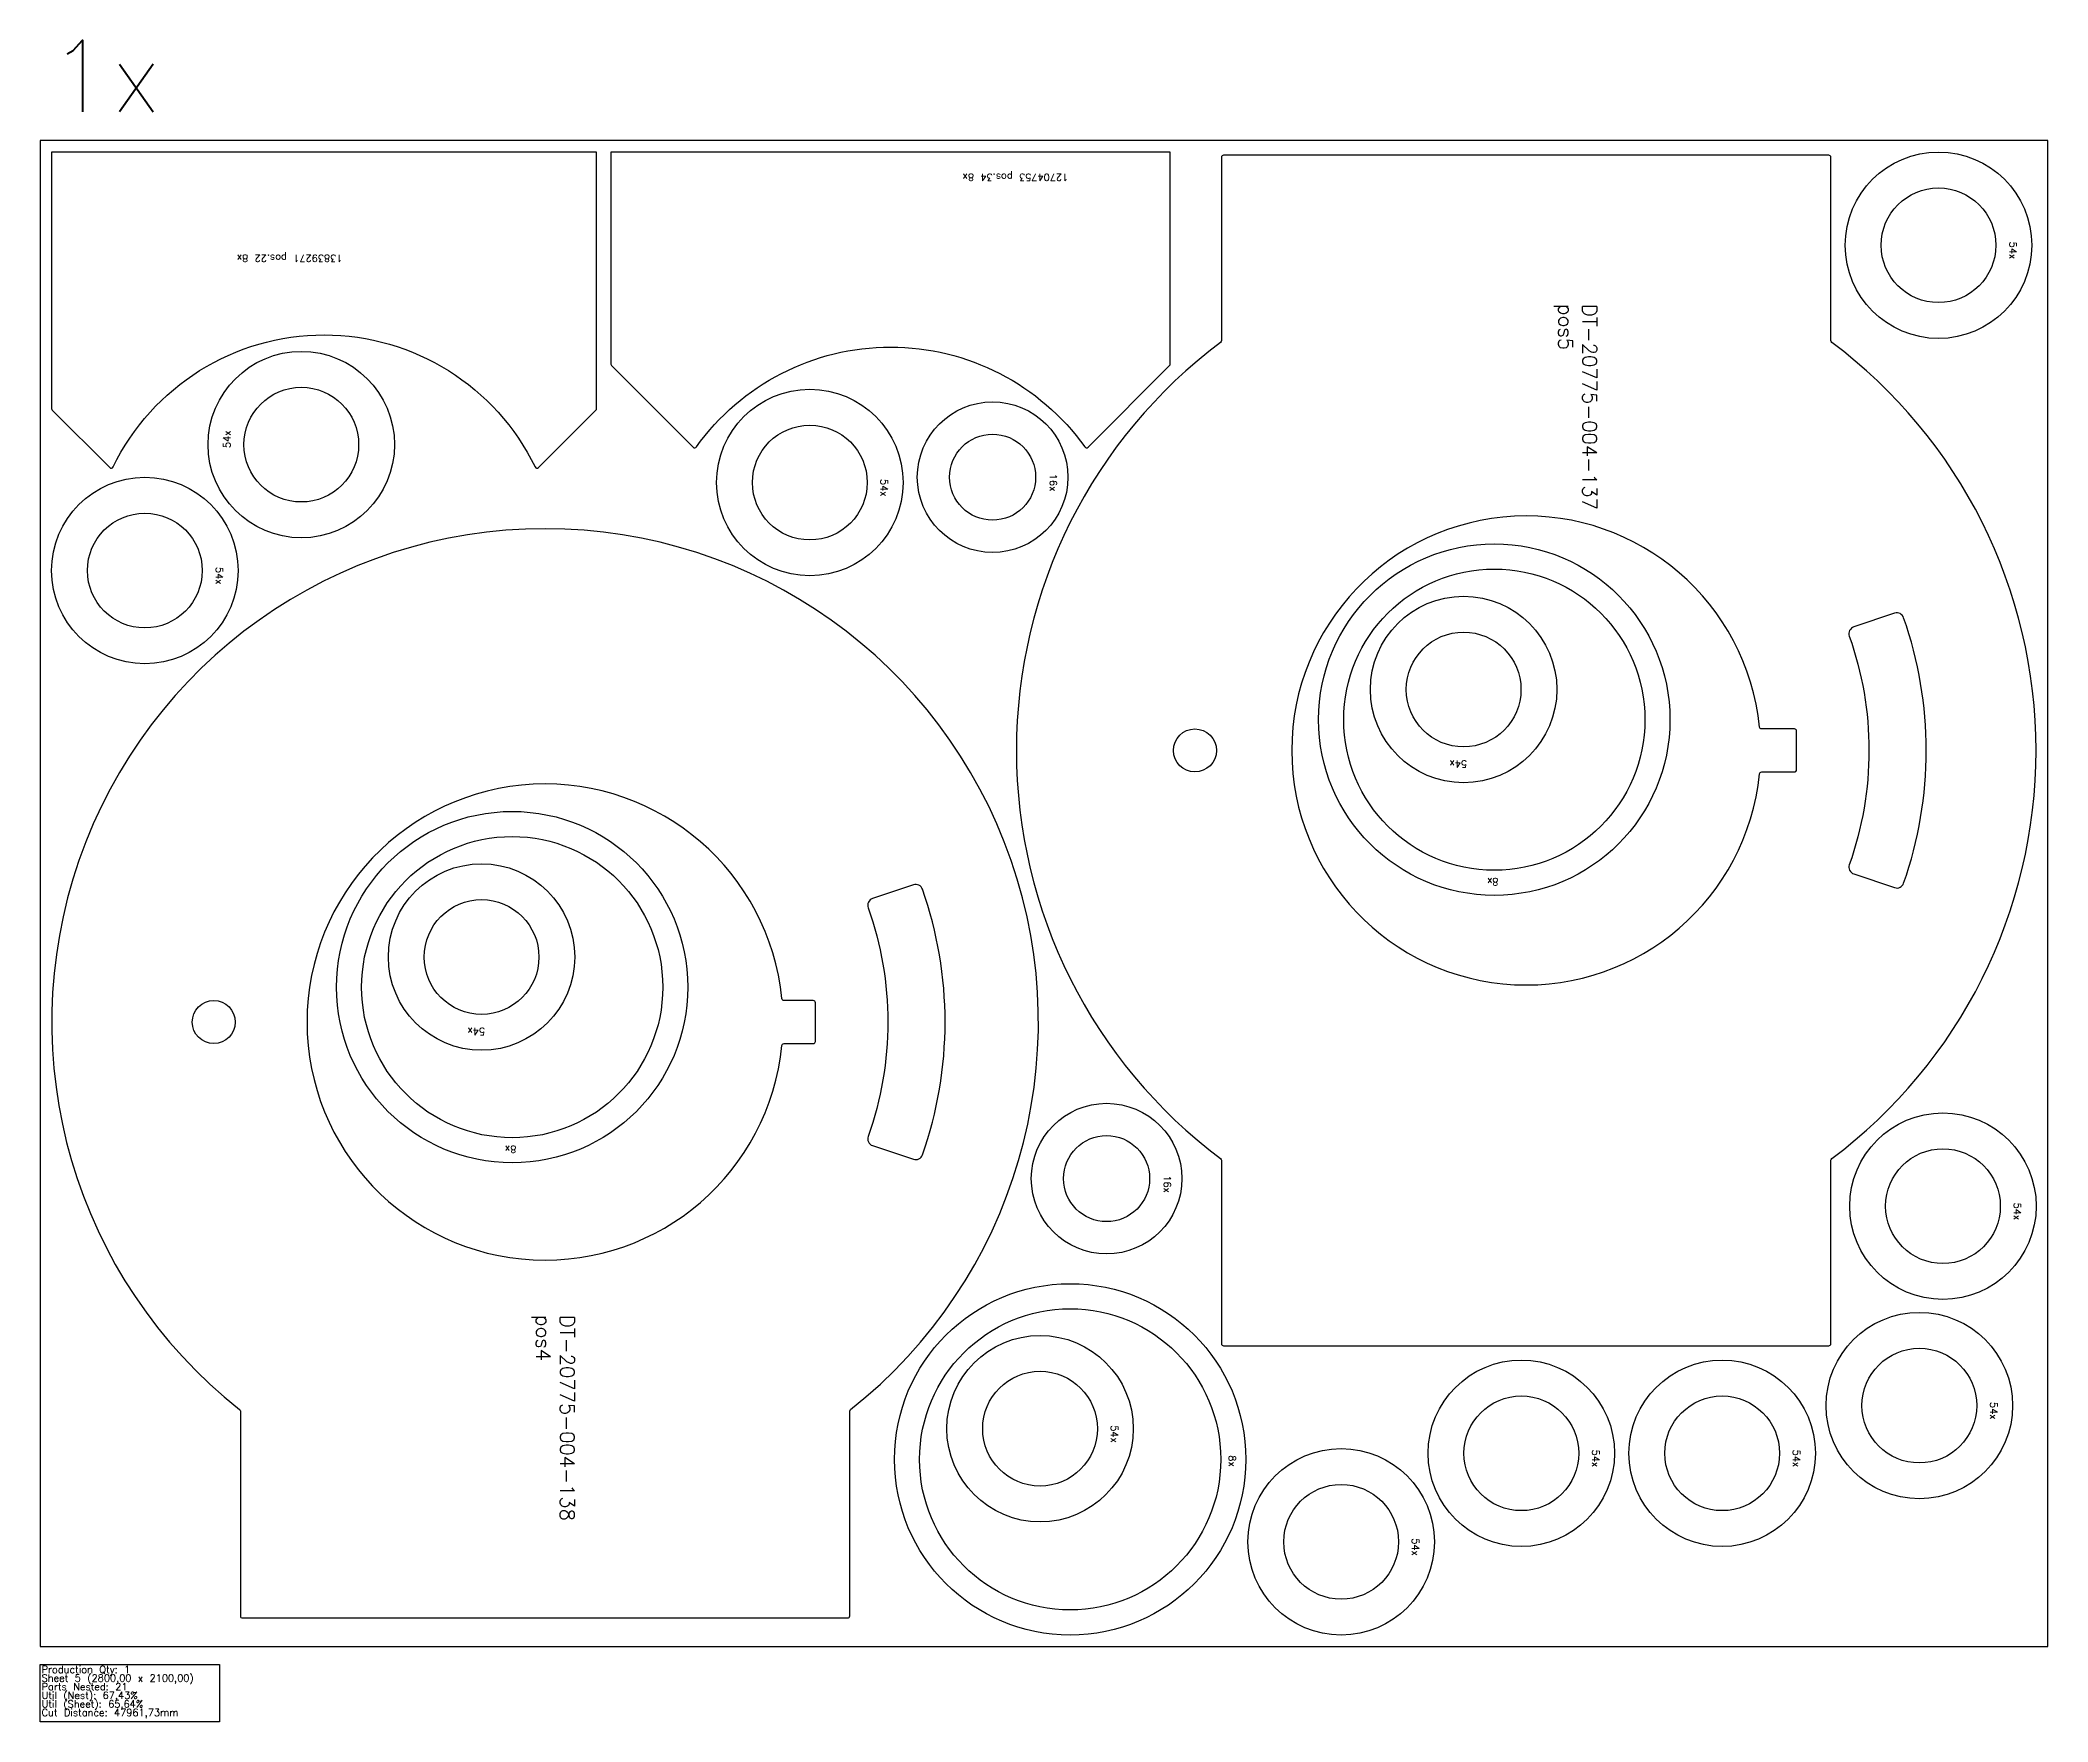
# Model space of a CAD drawing. Header units: millimetres. Extents: x 0 to 17500, y -105 to 2240.
# Drawn here: x 11760 to 14560, y -105 to 2240 of the extents above; entities that cross this region are included whole.
import ezdxf

# ---------------------------------------------------------------- set-up
doc = ezdxf.new("R2010")
doc.units = ezdxf.units.MM
for name, color, linetype in [('--NestedParts--', 7, 'Continuous'), ('sheet', 24, 'Continuous'), ('Stats', 7, 'Continuous'), ('Texto', 7, 'Continuous')]:
    doc.layers.add(name, color=color, linetype=linetype)
doc.styles.get("Standard").update_dxf_attribs({"font": 'txt.shx'})

msp = doc.modelspace()

# ---------------------------------------------------------------- linework, layer by layer
at = {"layer": '--NestedParts--', "color": 7}
for points in [[(11857, 1644, 0.51562), (11861.8, 1644.8, -0.626159), (12450.2, 1644.8, 0.51562), (12455, 1644), (12535.1, 1724.1, 0.198912), (12536, 1726.2), (12536, 2084), (11776, 2084), (11776, 1726.2, 0.198912), (11776.9, 1724.1)], [(12556, 2084), (12556, 1788.2, 0.198912), (12556.9, 1786.1), (12670.6, 1672.4, 0.463221), (12675.2, 1672.8, -0.514131), (13216.8, 1672.8, 0.463221), (13221.4, 1672.4), (13335.1, 1786.1, 0.198912), (13336, 1788.2), (13336, 2084)], [(13407.5, 1821, -0.236253), (13406.3, 1818.6, 0.500438), (13406.3, 680.4, -0.236253), (13407.5, 678), (13407.5, 422.5, 0.414214), (13410.5, 419.5), (14254.5, 419.5, 0.414214), (14257.5, 422.5), (14257.5, 678, -0.236253), (14258.7, 680.4, 0.500438), (14258.7, 1818.6, -0.236253), (14257.5, 1821), (14257.5, 2076.5, 0.414214), (14254.5, 2079.5), (13410.5, 2079.5, 0.414214), (13407.5, 2076.5)], [(14160.9, 1219.5), (14206.5, 1219.5, 0.414214), (14209.5, 1222.5), (14209.5, 1276.5, 0.414214), (14206.5, 1279.5), (14160.9, 1279.5, -0.38517), (14157.9, 1282.2, 19.949874), (14157.9, 1216.8, -0.38517)], [(12889.2, 328.3, -0.22962), (12890.3, 330.6, 2.881989), (12038, 330.6, -0.22962), (12039.2, 328.3), (12039.2, 42.8, 0.414214), (12042.2, 39.8), (12886.2, 39.8, 0.414214), (12889.2, 42.8)], [(14358.9, 1434.6, 0.409743), (14346.3, 1440.8), (14289.4, 1421.8, 0.419251), (14283.1, 1409, -0.171685), (14283.1, 1090.1, 0.419251), (14289.4, 1077.3), (14346.3, 1058.2, 0.409743), (14358.9, 1064.4, 0.170717)], [(12794.5, 838.1, -0.385601), (12797.5, 840.8), (12838.2, 840.8, 0.414214), (12841.2, 843.8), (12841.2, 897.8, 0.414214), (12838.2, 900.8), (12797.5, 900.8, -0.385601), (12794.5, 903.5, 20.253657)], [(12990.5, 1055.9, 0.409743), (12977.9, 1062.1), (12921, 1043, 0.419251), (12914.8, 1030.2, -0.171685), (12914.8, 711.4, 0.419251), (12921, 698.5), (12977.9, 679.5, 0.409743), (12990.5, 685.7, 0.170717)]]:
    msp.add_lwpolyline(points, format="xyb", close=True, dxfattribs=at)
for centre, radius in [((14407.5, 1954), 130), ((14407.5, 1954), 80), ((12124.2, 1676), 130), ((12124.2, 1676), 80), ((12833.4, 1623.1), 130), ((13088.3, 1630.6), 105), ((12833.4, 1623.1), 80), ((13088.3, 1630.6), 60), ((11906, 1500.4), 130), ((11906, 1500.4), 80), ((13788, 1292.5), 245), ((13788, 1292.5), 210), ((13745.2, 1334.5), 130), ((13745.2, 1334.5), 80), ((13370.5, 1249.5), 30), ((12418.3, 919.5), 245), ((12418.3, 919.5), 210), ((12375.6, 961.5), 130), ((12375.6, 961.5), 80), ((12002.2, 870.8), 30), ((13247.3, 652.5), 105), ((14413.7, 614.1), 130), ((13247.3, 652.5), 60), ((14413.7, 614.1), 80), ((13196.5, 261), 245), ((13196.5, 261), 210), ((14380.8, 336), 130), ((13154.5, 303.8), 130), ((13825.7, 269.5), 130), ((14105.8, 269.5), 130), ((14380.8, 336), 80), ((13154.5, 303.8), 80), ((13825.7, 269.5), 80), ((14105.8, 269.5), 80), ((13574.4, 146), 130), ((13574.4, 146), 80)]:
    msp.add_circle(centre, radius, dxfattribs=at)
at = {"layer": 'sheet', "color": 7}
msp.add_lwpolyline([(11760, 0), (14560, 0), (14560, 2100), (11760, 2100)], close=True, dxfattribs=at)
at = {"layer": 'Stats', "color": 151}
msp.add_lwpolyline([(11760, -25), (12010, -25), (12010, -105), (11760, -105), (11760, -25)], close=True, dxfattribs=at)

# ---------------------------------------------------------------- texts
at = {"insert": (11771.9, 2240), "char_height": 100, "attachment_point": 1}
msp.add_mtext_dynamic_manual_height_columns('1x', width=785.523, gutter_width=1, heights=[0], dxfattribs=at)
at = {"layer": 'Stats', "color": 60}
for s, p in [('Production Qty: 1', (11762, -37)), ('Sheet 5 (2800,00 x 2100,00)', (11762, -49)), ('Parts Nested: 21', (11762, -61)), ('Util (Nest): 67,43%', (11762, -73)), ('Util (Sheet): 65,64%', (11762, -85)), ('Cut Distance: 47961,73mm', (11762, -97))]:
    msp.add_text(s, height=10, dxfattribs=at).set_placement(p)
at = {"layer": 'Texto', "color": 3}
for s, insert, char_height, width, attachment_point, rotation in [('12704753 pos.34 8x', (13046.6, 2043.8), 10, 431.076, 3, 180), ('\\A1;13839271 pos.22 8x', (12181.6, 1930.8), 10, 335.575, 1, 180), ('54x ', (14516.3, 1959), 10, 20.786, 1, 270), ('DT-20775-004-137\\Ppos5', (13931, 1872), 20, 669.399, 1, 270), ('54x ', (12015.4, 1671.1), 10, 20.786, 1, 90), ('54x ', (12942.1, 1628.1), 10, 20.786, 1, 270), ('16x ', (13178.1, 1635.3), 10, 20.786, 1, 270), ('54x ', (12014.8, 1505.4), 10, 20.786, 1, 270), ('54x ', (13750.2, 1225.7), 10, 20.786, 1, 180), ('8x ', (13793.8, 1061.4), 10, 20.786, 1, 180), ('54x ', (12380.5, 852.7), 10, 20.786, 1, 180), ('8x ', (12424.1, 688.4), 10, 20.786, 1, 180), ('16x ', (13337.1, 657.1), 10, 20.786, 1, 270), ('54x ', (14522.4, 619.1), 10, 20.786, 1, 270), ('DT-20775-004-138\\Ppos4', (12505.2, 462.3), 20, 669.399, 1, 270), ('54x ', (14489.6, 341), 10, 20.786, 1, 270), ('54x ', (13263.3, 308.7), 10, 20.786, 1, 270), ('8x ', (13427.6, 266.7), 10, 20.786, 1, 270), ('54x ', (13934.5, 274.5), 10, 20.786, 1, 270), ('54x ', (14214.5, 274.5), 10, 20.786, 1, 270), ('54x ', (13683.2, 151), 10, 20.786, 1, 270)]:
    msp.add_mtext(s, dxfattribs=dict(at, insert=insert, char_height=char_height, width=width, attachment_point=attachment_point, rotation=rotation))

doc.saveas('drawing.dxf')
